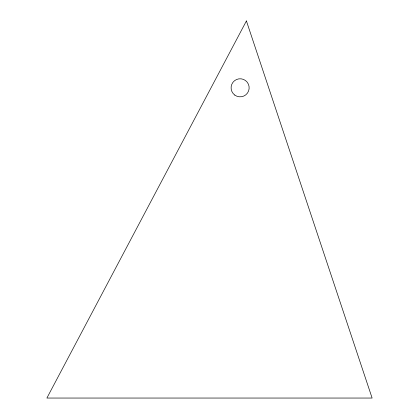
<?xml version="1.0" encoding="UTF-8"?>
<svg xmlns="http://www.w3.org/2000/svg" width="419" height="419" viewBox="0 0 419 419"><rect width="100%" height="100%" fill="white"/><g stroke="black" fill="none" stroke-linecap="round" stroke-linejoin="round"><path stroke-width="0.63" d="M246.414 20.95L46.886 398.05L372.114 398.05L246.414 20.95M234.776 95.082A9.035 9.035 0 0 0 249.106 88.791A9.035 9.035 0 0 0 236.499 79.526A9.035 9.035 0 0 0 234.776 95.082"/></g></svg>
